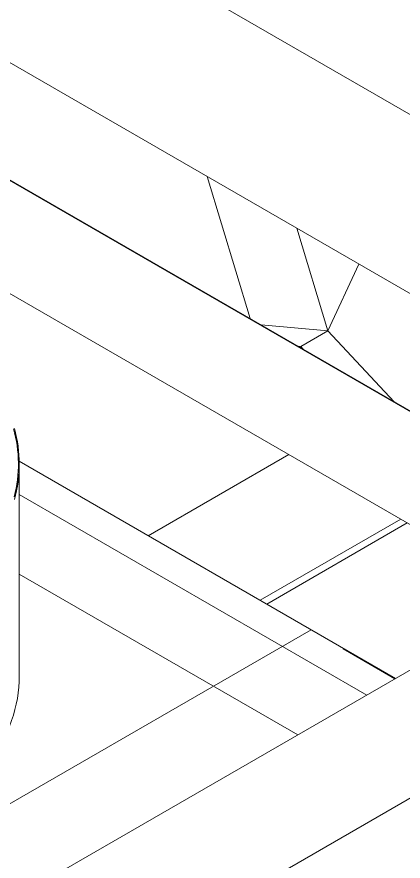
# Model space of a CAD drawing. Header units: millimetres. Extents: x -312439 to 477422, y -331570 to 212570.
# Drawn here: x 398706 to 398962, y 105099 to 105660 of the extents above; entities that cross this region are included whole.
import ezdxf

# ---------------------------------------------------------------- set-up
doc = ezdxf.new("R2010")
doc.units = ezdxf.units.MM

msp = doc.modelspace()

# ---------------------------------------------------------------- linework, layer by layer
at = {"color": 0, "linetype": 'Continuous', "lineweight": 0, "extrusion": (0, 0.816497, 0.57735)}
for p, q in [((402538.928, 107203.585), (397420.07, 104248.211)), ((397346.448, 104290.716), (401415.502, 106639.986)), ((399115.835, 105312.272), (398664.723, 105572.721)), ((399115.402, 105312.022), (398664.723, 105572.221)), ((399050.441, 105274.517), (398664.723, 105497.212)), ((398957.056, 105220.601), (398707.161, 105364.878)), ((398707.181, 105342.864), (398938.001, 105209.6)), ((398892.096, 105183.097), (398707.181, 105289.857)), ((398922.267, 105240.187), (398922.701, 105240.437)), ((398956.623, 105220.351), (398922.267, 105240.187))]:
    msp.add_line(p, q, dxfattribs=at)
at = {"color": 5, "linetype": 'Continuous', "lineweight": 0, "extrusion": (0, 0.816497, 0.57735)}
for p, q in [((397187.415, 106503.541), (399092.887, 105403.417)), ((397614.801, 106375.811), (399144.787, 105492.474))]:
    msp.add_line(p, q, dxfattribs=at)
at = {"color": 3, "linetype": 'Continuous', "lineweight": 0, "extrusion": (0, 0.816497, 0.57735)}
for p, q in [((398831.907, 105554.093), (398860.407, 105459.743)), ((398891.376, 105519.759), (398911.995, 105451.496)), ((398911.995, 105451.496), (398932.615, 105495.95)), ((398867.844, 105455.45), (398911.995, 105451.496)), ((398911.995, 105451.496), (398894.035, 105441.127)), ((398956.147, 105404.468), (398911.995, 105451.496)), ((398892.397, 105441.274), (398894.035, 105441.127)), ((398894.035, 105440.584), (398893.51, 105440.631)), ((398894.035, 105441.127), (398895.674, 105439.382)), ((398894.561, 105440.024), (398894.035, 105440.584)), ((398792.844, 105315.409), (398886.229, 105369.325)), ((398707.181, 105222.265), (398707.181, 105363.005)), ((398960.53, 105326.427), (398867.145, 105272.511)), ((398964.861, 105323.927), (398871.476, 105270.011)), ((398901.047, 105252.938), (397911.488, 104681.616))]:
    msp.add_line(p, q, dxfattribs=at)
at = {"color": 0, "linetype": 'Continuous', "lineweight": 0}
for major_axis, start_param, end_param in [((-261.613, 0), 2.9976529, 3.2980059), ((-262.225, 0), 2.9856485, 3.2984345)]:
    msp.add_ellipse((398444.956, 105363.005), major_axis=major_axis, ratio=0.5773503, start_param=start_param, end_param=end_param, dxfattribs=at)
at = {"color": 3, "linetype": 'Continuous', "lineweight": 0}
msp.add_ellipse((398444.956, 105222.265), major_axis=(-262.225, 0), ratio=0.5773503, start_param=2.3561945, end_param=3.1415927, dxfattribs=at)

doc.saveas('drawing.dxf')
